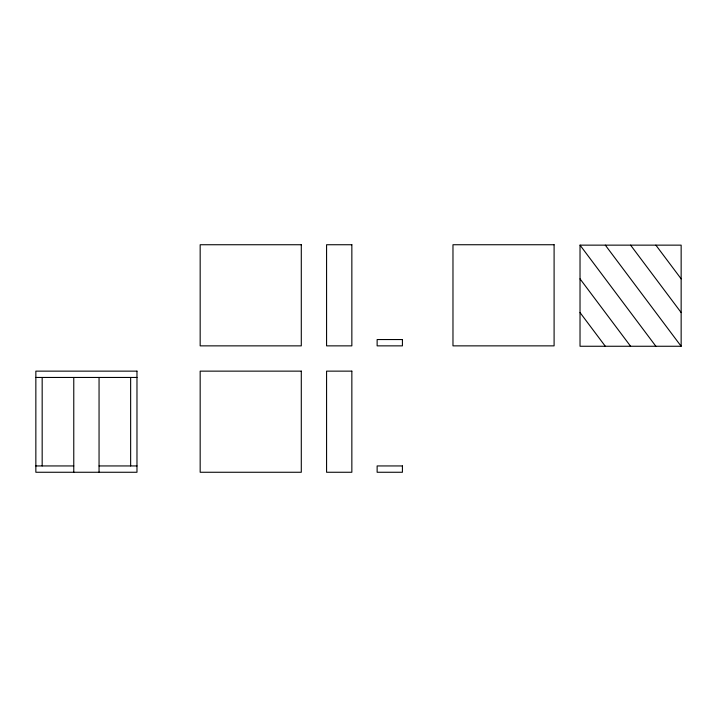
<?xml version="1.0" encoding="UTF-8"?>
<svg xmlns="http://www.w3.org/2000/svg" width="717" height="717" viewBox="0 0 717 717"><rect width="100%" height="100%" fill="white"/><g stroke="black" fill="none" stroke-linecap="round" stroke-linejoin="round"><path stroke-width="1.08" d="M580.026 245.142L681.15 245.142L681.15 346.257L580.026 346.257L580.026 245.142L655.867 346.257M35.85 377.456L136.974 377.456M35.85 465.942L73.77 465.942M99.054 465.942L136.974 465.942M655.867 245.142L681.15 278.85M630.593 245.142L681.15 312.558M605.309 245.142L681.15 346.257M580.026 278.85L630.593 346.257M580.026 312.558L605.309 346.257M130.646 377.456L130.646 465.942M99.054 377.456L99.054 472.261M73.77 377.456L73.77 472.261M42.169 377.456L42.169 465.942M301.292 244.739L200.168 244.739L200.168 345.863L301.292 345.863L301.292 244.739M351.85 244.739L326.576 244.739L326.576 345.863L351.85 345.863L351.85 244.739M554.098 244.739L452.974 244.739L452.974 345.863L554.098 345.863L554.098 244.739M402.416 339.544L377.133 339.544L377.133 345.863L402.416 345.863L402.416 339.544M136.974 371.137L35.85 371.137L35.85 472.261L136.974 472.261L136.974 371.137M301.292 371.137L200.168 371.137L200.168 472.261L301.292 472.261L301.292 371.137M351.85 371.137L326.576 371.137L326.576 472.261L351.85 472.261L351.85 371.137M402.416 465.942L377.133 465.942L377.133 472.261L402.416 472.261L402.416 465.942"/></g></svg>
